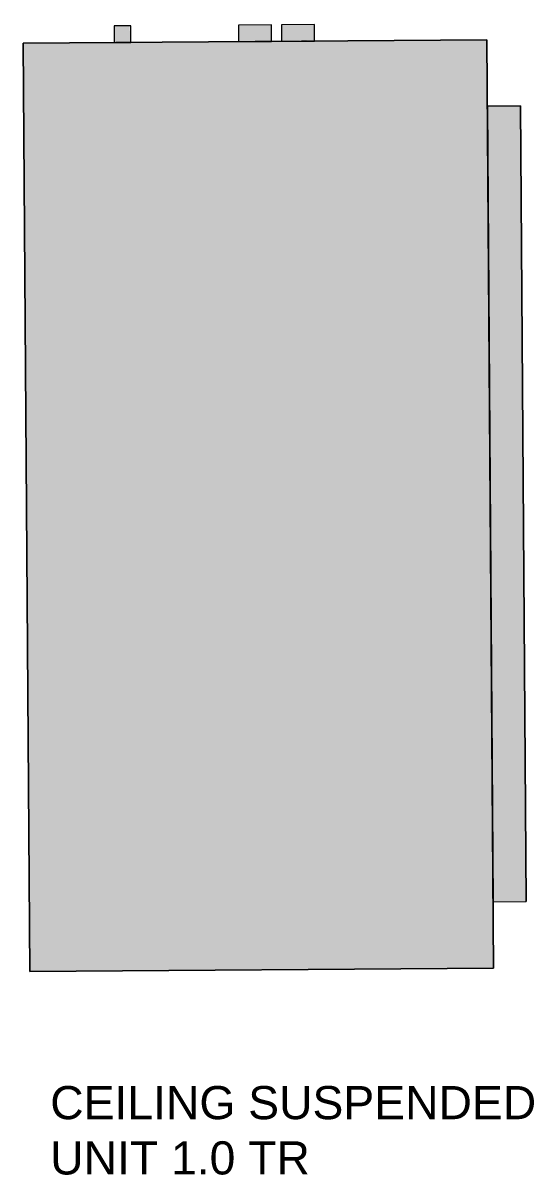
# Model space of a CAD drawing. Header units: millimetres. Extents: x 177 to 25619, y -4018 to 1995.
# Drawn here: x 10444 to 11216, y -219 to 1518 of the extents above; entities that cross this region are included whole.
import ezdxf

# ---------------------------------------------------------------- set-up
doc = ezdxf.new("R2010")
doc.units = ezdxf.units.MM
for name, color, linetype, lineweight in [('CEILING SUSPENDE UNIT 1.0 TR', 7, 'Continuous', 9), ('CEILING SUSPENDED UNIT 1.5 TR', 7, 'Continuous', 9), ('G-ANNO-TEXT', 7, 'Continuous', 9)]:
    doc.layers.add(name, color=color, linetype=linetype, lineweight=lineweight)
doc.styles.get("Standard").update_dxf_attribs({"font": 'arial.ttf'})

# ---------------------------------------------------------------- blocks, each defined once
blk = doc.blocks.new('SYS_HV_MCH_UnitaryEquipment_FCU1 - SYS_UnitaryEquipment_FCU300x1400x700_Circuit 1-V142-CONCOURSE LEVEL')
at = {"layer": 'CEILING SUSPENDED UNIT 1.5 TR'}
for points in [[(-700, 350), (-700, -350), (700, -350), (700, 350), (-532, 350)], [(700, 212.1), (700, 187.9), (725, 189.2), (725, 212.1), (704.1, 212.1)], [(700, 24.1), (700, -24.1), (725, -24.1), (725, 24.1), (702.7, 24.1)], [(700, -40.9), (701.9, -89.1), (725, -89.1), (725, -40.9), (702.2, -40.9)], [(-600, -350), (-600, -400), (600, -400), (600, -350), (-537.1, -350)]]:
    blk.add_hatch(color=5, dxfattribs=at).paths.add_polyline_path(points)
at = {"layer": 'CEILING SUSPENDED UNIT 1.5 TR', "color": 5}
for p, q in [((700, 350), (-700, 350)), ((-700, 350), (-700, -350)), ((-700, -350), (-700, 350)), ((-700, 350), (700, 350)), ((700, -350), (700, 350)), ((700, 350), (700, -350)), ((725, 212.5), (700, 212.5)), ((700, 212.5), (700, 187.5)), ((700, 212.5), (700, 187.5)), ((725, 187.5), (725, 212.5)), ((725, 187.5), (725, 212.5)), ((700, 187.5), (725, 187.5)), ((725, 25), (700, 25)), ((700, 25), (700, -25)), ((700, 25), (700, -25)), ((725, -25), (725, 25)), ((725, -25), (725, 25)), ((700, -25), (725, -25)), ((725, -40), (700, -40)), ((700, -40), (700, -90)), ((700, -40), (700, -90)), ((725, -90), (725, -40)), ((725, -90), (725, -40)), ((700, -90), (725, -90)), ((-700, -350), (700, -350)), ((700, -350), (-700, -350)), ((600, -350), (-600, -350)), ((-600, -350), (600, -350)), ((-600, -350), (-600, -400)), ((-600, -350), (-600, -400)), ((600, -400), (600, -350)), ((600, -350), (600, -400)), ((600, -400), (-600, -400)), ((-600, -400), (600, -400))]:
    blk.add_line(p, q, dxfattribs=at)

msp = doc.modelspace()

# ---------------------------------------------------------------- block references
at = {"layer": 'CEILING SUSPENDE UNIT 1.0 TR', "color": 3, "true_color": 0x00ff00, "rotation": 90.41577768215237}
msp.add_blockref('SYS_HV_MCH_UnitaryEquipment_FCU1 - SYS_UnitaryEquipment_FCU300x1400x700_Circuit 1-V142-CONCOURSE LEVEL', (10799.6, 790.6), dxfattribs=at)

# ---------------------------------------------------------------- texts
at = {"layer": 'G-ANNO-TEXT', "insert": (10485.4, -84.7), "char_height": 50, "attachment_point": 1}
msp.add_mtext_dynamic_manual_height_columns('CEILING SUSPENDED UNIT 1.0 TR', width=763.492, gutter_width=12.5, heights=[0], dxfattribs=at)

doc.saveas('drawing.dxf')
